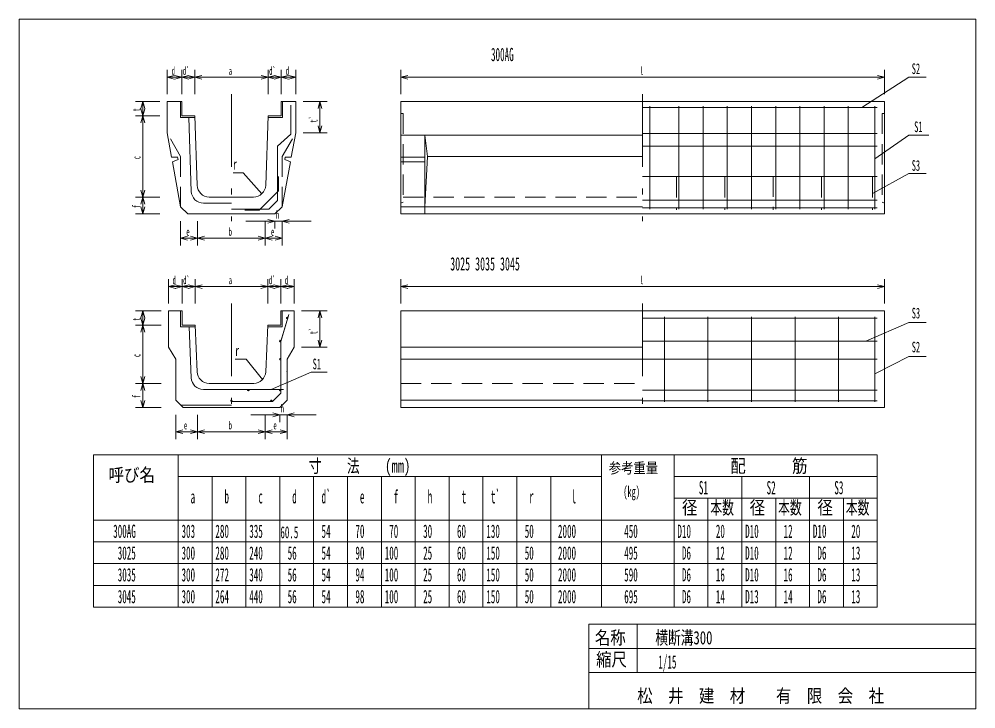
# Model space of a CAD drawing. Units: millimetres, scale not verified. Extents: x -28 to 3928, y 10 to 2860.
import ezdxf
from ezdxf.enums import TextEntityAlignment as Align

# ---------------------------------------------------------------- set-up
doc = ezdxf.new("R2010")
doc.units = ezdxf.units.MM
doc.header["$LTSCALE"] = 10
doc.linetypes.add('USER1', pattern=[50.5, 30, -9, 2.5, -9])
doc.linetypes.add('USER2', pattern=[12.6, 8.4, -4.2])
doc.layers.add('1', color=7, linetype='Continuous', lineweight=18)
doc.layers.add('128', color=7, linetype='Continuous', lineweight=18)
doc.styles.add('ＭＳ ゴシック', font='')
doc.styles.get('ＭＳ ゴシック').set_extended_font_data('MS Gothic')

msp = doc.modelspace()

# ---------------------------------------------------------------- linework, layer by layer
at = {"layer": '1'}
for p, q in [((-27.5, 10), (-27.5, 2860)), ((-27.5, 2860), (3927.5, 2860)), ((3927.5, 2860), (3927.5, 310)), ((584, 2650), (584, 2550)), ((644.5, 2650), (644.5, 2550)), ((644.5, 2650), (644.5, 2550)), ((698.5, 2650), (698.5, 2550)), ((698.5, 2650), (698.5, 2550)), ((1001.5, 2650), (1001.5, 2550)), ((1001.5, 2650), (1001.5, 2550)), ((1055.5, 2650), (1055.5, 2550)), ((1055.5, 2650), (1055.5, 2550)), ((1116, 2650), (1116, 2550)), ((1550, 2650), (1550, 2550)), ((3550, 2650), (3550, 2550)), ((584, 2620), (612.98, 2627.76)), ((644.5, 2620), (584, 2620)), ((584, 2620), (612.98, 2612.24)), ((644.5, 2620), (615.52, 2627.76)), ((644.5, 2620), (615.52, 2612.24)), ((644.5, 2620), (673.48, 2627.76)), ((698.5, 2620), (644.5, 2620)), ((644.5, 2620), (673.48, 2612.24)), ((698.5, 2620), (669.52, 2627.76)), ((698.5, 2620), (669.52, 2612.24)), ((698.5, 2620), (727.48, 2627.76)), ((698.5, 2620), (1001.5, 2620)), ((698.5, 2620), (727.48, 2612.24)), ((1001.5, 2620), (972.52, 2627.76)), ((1001.5, 2620), (972.52, 2612.24)), ((1001.5, 2620), (1030.48, 2627.76)), ((1001.5, 2620), (1055.5, 2620)), ((1001.5, 2620), (1030.48, 2612.24)), ((1055.5, 2620), (1026.52, 2627.76)), ((1055.5, 2620), (1026.52, 2612.24)), ((1055.5, 2620), (1084.48, 2627.76)), ((1055.5, 2620), (1116, 2620)), ((1055.5, 2620), (1084.48, 2612.24)), ((1116, 2620), (1087.02, 2627.76)), ((1116, 2620), (1087.02, 2612.24)), ((1550, 2620), (1578.98, 2627.76)), ((1550, 2620), (3550, 2620)), ((1550, 2620), (1578.98, 2612.24)), ((3456.12, 2495), (3650, 2620)), ((3550, 2620), (3521.02, 2627.76)), ((3550, 2620), (3521.02, 2612.24)), ((3650, 2620), (3722.5, 2620)), ((454, 2520), (554, 2520)), ((484, 2520), (476.24, 2491.02)), ((484, 2520), (484, 2460)), ((484, 2520), (491.76, 2491.02)), ((584, 2520), (639, 2520)), ((584, 2520), (584, 2390)), ((639, 2520), (639, 2454)), ((639, 2520), (644.5, 2520)), ((644.5, 2520), (644.5, 2460)), ((1055.5, 2460), (1055.5, 2520)), ((1055.5, 2520), (1116, 2520)), ((1061.5, 2520), (1061.5, 2454)), ((1096, 2505), (1096, 2385)), ((1116, 2520), (1116, 2390)), ((1246, 2520), (1146, 2520)), ((1216, 2520), (1208.24, 2491.02)), ((1216, 2520), (1216, 2390)), ((1216, 2520), (1223.76, 2491.02)), ((454, 2460), (554, 2460)), ((454, 2460), (554, 2460)), ((484, 2460), (476.24, 2488.98)), ((484, 2460), (476.24, 2431.02)), ((484, 2460), (491.76, 2488.98)), ((484, 2460), (484, 2125)), ((484, 2460), (491.76, 2431.02)), ((639, 2454), (698.5, 2454)), ((644.5, 2460), (698.5, 2460)), ((673.69, 2454), (684.19, 2148.28)), ((698.5, 2460), (708.34, 2173.28)), ((991.66, 2173.28), (1001.5, 2460)), ((1001.5, 2460), (1055.5, 2460)), ((1061.5, 2454), (1001.5, 2454)), ((1216, 2390), (1208.24, 2418.98)), ((1216, 2390), (1223.76, 2418.98)), ((1096, 2385), (1040, 2335)), ((1246, 2390), (1146, 2390)), ((3510, 2282.76), (3650, 2380)), ((3650, 2380), (3732.5, 2380)), ((1040, 2335), (1040, 2110)), ((640, 2085), (606.03, 2270)), ((1060, 2085), (1093.97, 2270)), ((898.01, 2225), (856.77, 2225)), ((975.11, 2137.82), (898.01, 2225)), ((3500, 2140), (3650, 2221.95)), ((3650, 2221.95), (3722.5, 2221.95)), ((1045, 2210), (1045, 2150)), ((484, 2125), (476.24, 2153.98)), ((484, 2125), (491.76, 2153.98)), ((1045, 2150), (965, 2070)), ((454, 2125), (554, 2125)), ((454, 2125), (554, 2125)), ((484, 2125), (476.24, 2096.02)), ((484, 2125), (484, 2055)), ((484, 2125), (491.76, 2096.02)), ((734.16, 2100), (850, 2100)), ((758.31, 2125), (941.69, 2125)), ((1005, 2075), (1040, 2110)), ((484, 2055), (476.24, 2083.98)), ((484, 2055), (491.76, 2083.98)), ((670, 2055), (640, 2085)), ((850, 2075), (1005, 2075)), ((905, 2070), (965, 2070)), ((950, 2070), (965, 2070)), ((1030, 2055), (1060, 2085)), ((454, 2055), (554, 2055)), ((640, 1925), (640, 2025)), ((850, 2055), (670, 2055)), ((710, 1925), (710, 2025)), ((710, 1925), (710, 2025)), ((850, 2055), (1030, 2055)), ((1180, 2025), (910, 2025)), ((990, 1925), (990, 2025)), ((990, 1925), (990, 2025)), ((1030, 2025), (1001.02, 2032.76)), ((1030, 2025), (1001.02, 2017.24)), ((1030, 1995), (1030, 2025)), ((1060, 2025), (1088.98, 2032.76)), ((1060, 1925), (1060, 2025)), ((1060, 1995), (1060, 2025)), ((1060, 2025), (1088.98, 2017.24)), ((640, 1955), (668.98, 1962.76)), ((710, 1955), (640, 1955)), ((640, 1955), (668.98, 1947.24)), ((710, 1955), (681.02, 1962.76)), ((710, 1955), (681.02, 1947.24)), ((710, 1955), (738.98, 1962.76)), ((710, 1955), (990, 1955)), ((710, 1955), (738.98, 1947.24)), ((990, 1955), (961.02, 1962.76)), ((990, 1955), (961.02, 1947.24)), ((990, 1955), (1018.98, 1962.76)), ((990, 1955), (1060, 1955)), ((990, 1955), (1018.98, 1947.24)), ((1060, 1955), (1031.02, 1962.76)), ((1060, 1955), (1031.02, 1947.24)), ((590, 1785), (590, 1685)), ((646, 1785), (646, 1685)), ((646, 1785), (646, 1685)), ((700, 1785), (700, 1685)), ((700, 1785), (700, 1685)), ((1000, 1785), (1000, 1685)), ((1000, 1785), (1000, 1685)), ((1054, 1785), (1054, 1685)), ((1054, 1785), (1054, 1685)), ((1110, 1785), (1110, 1685)), ((1550, 1785), (1550, 1685)), ((3550, 1785), (3550, 1685)), ((590, 1755), (618.98, 1762.76)), ((646, 1755), (590, 1755)), ((590, 1755), (618.98, 1747.24)), ((646, 1755), (617.02, 1762.76)), ((646, 1755), (617.02, 1747.24)), ((646, 1755), (674.98, 1762.76)), ((700, 1755), (646, 1755)), ((646, 1755), (674.98, 1747.24)), ((700, 1755), (671.02, 1762.76)), ((700, 1755), (671.02, 1747.24)), ((700, 1755), (728.98, 1762.76)), ((700, 1755), (1000, 1755)), ((700, 1755), (728.98, 1747.24)), ((1000, 1755), (971.02, 1762.76)), ((1000, 1755), (971.02, 1747.24)), ((1000, 1755), (1028.98, 1762.76)), ((1000, 1755), (1054, 1755)), ((1000, 1755), (1028.98, 1747.24)), ((1054, 1755), (1025.02, 1762.76)), ((1054, 1755), (1025.02, 1747.24)), ((1054, 1755), (1082.98, 1762.76)), ((1054, 1755), (1110, 1755)), ((1054, 1755), (1082.98, 1747.24)), ((1110, 1755), (1081.02, 1762.76)), ((1110, 1755), (1081.02, 1747.24)), ((1550, 1755), (1578.98, 1762.76)), ((3550, 1755), (1550, 1755)), ((1550, 1755), (1578.98, 1747.24)), ((3550, 1755), (3521.02, 1762.76)), ((3550, 1755), (3521.02, 1747.24)), ((454, 1655), (560, 1655)), ((484, 1655), (476.24, 1626.02)), ((484, 1595), (476.24, 1623.98)), ((484, 1655), (484, 1595)), ((484, 1655), (491.76, 1626.02)), ((484, 1595), (491.76, 1623.98)), ((590, 1655), (640, 1655)), ((590, 1655), (590, 1505)), ((640, 1655), (646, 1655)), ((640, 1655), (640, 1589)), ((646, 1655), (646, 1595)), ((1054, 1595), (1054, 1655)), ((1054, 1655), (1110, 1655)), ((1088, 1640), (1054.5, 1528.35)), ((1060, 1655), (1060, 1589)), ((1110, 1655), (1110, 1505)), ((1246, 1655), (1140, 1655)), ((1216, 1655), (1208.24, 1626.02)), ((1216, 1655), (1216, 1505)), ((1216, 1655), (1223.76, 1626.02)), ((1550, 1255), (1550, 1655)), ((3550, 1655), (3550, 1255)), ((454, 1595), (560, 1595)), ((454, 1595), (560, 1595)), ((484, 1595), (476.24, 1566.02)), ((484, 1595), (484, 1355)), ((484, 1595), (491.76, 1566.02)), ((640, 1589), (700.25, 1589)), ((646, 1595), (700, 1595)), ((675.23, 1589), (684.02, 1377.92)), ((700, 1595), (708, 1402.92)), ((992, 1402.92), (1000, 1595)), ((1000, 1595), (1054, 1595)), ((1060, 1589), (1000, 1589)), ((3472.5, 1530), (3650, 1606.64)), ((3650, 1606.64), (3722.5, 1606.64)), ((1246, 1505), (1140, 1505)), ((1216, 1505), (1208.24, 1533.98)), ((1216, 1505), (1223.76, 1533.98)), ((3510, 1394.39), (3650, 1465.93)), ((3650, 1465.93), (3722.5, 1465.93)), ((910.53, 1455), (865.72, 1455)), ((978.66, 1370.96), (910.53, 1455)), ((1015, 1330), (1180, 1401.38)), ((1180, 1401.38), (1246, 1401.38)), ((454, 1355), (560, 1355)), ((454, 1355), (560, 1355)), ((484, 1355), (476.24, 1383.98)), ((484, 1355), (476.24, 1326.02)), ((484, 1355), (491.76, 1383.98)), ((484, 1355), (484, 1255)), ((484, 1355), (491.76, 1326.02)), ((757.96, 1355), (942.04, 1355)), ((733.98, 1330), (850, 1330)), ((484, 1255), (476.24, 1283.98)), ((484, 1255), (491.76, 1283.98)), ((454, 1255), (560, 1255)), ((1050, 1225), (1021.02, 1232.76)), ((1080, 1225), (1108.98, 1232.76)), ((3550, 1255), (1550, 1255)), ((620, 1125), (620, 1225)), ((710, 1125), (710, 1225)), ((710, 1125), (710, 1225)), ((930, 1225), (1200, 1225)), ((990, 1125), (990, 1225)), ((990, 1125), (990, 1225)), ((1050, 1225), (1021.02, 1217.24)), ((1050, 1195), (1050, 1225)), ((1080, 1125), (1080, 1225)), ((1080, 1195), (1080, 1225)), ((1080, 1225), (1108.98, 1217.24)), ((620, 1155), (648.98, 1162.76)), ((710, 1155), (620, 1155)), ((620, 1155), (648.98, 1147.24)), ((710, 1155), (681.02, 1162.76)), ((710, 1155), (681.02, 1147.24)), ((710, 1155), (738.98, 1162.76)), ((710, 1155), (990, 1155)), ((710, 1155), (738.98, 1147.24)), ((990, 1155), (961.02, 1162.76)), ((990, 1155), (961.02, 1147.24)), ((990, 1155), (1018.98, 1162.76)), ((990, 1155), (1080, 1155)), ((990, 1155), (1018.98, 1147.24)), ((1080, 1155), (1051.02, 1162.76)), ((1080, 1155), (1051.02, 1147.24)), ((280, 1060), (280, 430)), ((280, 1060), (3520, 1060)), ((630, 1060), (630, 430)), ((2380, 1060), (2380, 430)), ((2680, 1060), (2680, 430)), ((3520, 1060), (3520, 430)), ((630, 970), (1750, 970)), ((770, 970), (770, 430)), ((910, 970), (910, 430)), ((1050, 970), (1050, 430)), ((1190, 970), (1190, 430)), ((1330, 970), (1330, 430)), ((1470, 970), (1470, 430)), ((1610, 970), (1610, 430)), ((1750, 970), (2380, 970)), ((1750, 430), (1750, 970)), ((1890, 970), (1890, 430)), ((2030, 970), (2030, 430)), ((2170, 970), (2170, 430)), ((2680, 970), (3240, 970)), ((2960, 970), (2960, 880)), ((3240, 970), (3240, 430)), ((3240, 970), (3520, 970)), ((2680, 880), (2750, 880)), ((2750, 880), (3240, 880)), ((2820, 880), (2820, 430)), ((2960, 880), (2960, 430)), ((3100, 880), (3100, 430)), ((3240, 880), (3520, 880)), ((3380, 880), (3380, 430)), ((280, 790), (1750, 790)), ((1750, 790), (2380, 790)), ((2380, 790), (2680, 790)), ((2680, 790), (3520, 790)), ((280, 700), (1750, 700)), ((1750, 700), (2380, 700)), ((2380, 700), (2680, 700)), ((2680, 700), (3520, 700)), ((280, 610), (1750, 610)), ((1750, 610), (2380, 610)), ((2380, 610), (2680, 610)), ((2680, 610), (3520, 610)), ((280, 520), (1750, 520)), ((1750, 520), (2380, 520)), ((2380, 520), (2680, 520)), ((2680, 520), (3520, 520)), ((280, 430), (3520, 430)), ((2327.5, 360), (3927.5, 360)), ((2327.5, 360), (2327.5, 160)), ((2527.5, 360), (2527.5, 160)), ((3927.5, 160), (3927.5, 310)), ((2727.5, 260), (2327.5, 260)), ((2727.5, 260), (3927.5, 260)), ((2327.5, 160), (2327.5, 10)), ((2327.5, 160), (3927.5, 160)), ((3927.5, 160), (3927.5, 10)), ((3927.5, 10), (-27.5, 10))]:
    msp.add_line(p, q, dxfattribs=at)
at = {"layer": '1', "linetype": 'USER1'}
for p, q in [((850, 2550), (850, 2025)), ((2550, 2550), (2550, 2025)), ((850, 1685), (850, 1225)), ((2550, 1685), (2550, 1225))]:
    msp.add_line(p, q, dxfattribs=at)
at = {"layer": '1'}
for centre, start, end in [((734.16, 2150), 181.9661, 270), ((758.31, 2175), 181.9661, 270), ((941.69, 2175), 270, 358.0339), ((757.96, 1405), 182.38594, 270), ((942.04, 1405), 270, 357.61406), ((733.98, 1380), 182.38594, 270)]:
    msp.add_arc(centre, 50, start, end, dxfattribs=at)
at = {"layer": '128'}
for p, q in [((584, 2520), (584, 2390)), ((1116, 2520), (1116, 2390)), ((1550, 2055), (1550, 2520)), ((1550, 2520), (2550, 2520)), ((2550, 2520), (3550, 2520)), ((2550, 2495), (3520, 2495)), ((2580, 2075), (2580, 2500)), ((2700, 2075), (2700, 2500)), ((2800, 2075), (2800, 2500)), ((2900, 2075), (2900, 2500)), ((3000, 2075), (3000, 2500)), ((3100, 2075), (3100, 2500)), ((3200, 2075), (3200, 2500)), ((3300, 2075), (3300, 2500)), ((3400, 2075), (3400, 2500)), ((3510, 2075), (3510, 2500)), ((3550, 2520), (3550, 2055)), ((584, 2390), (602.36, 2290)), ((1116, 2390), (1097.64, 2290)), ((1550, 2380), (2550, 2380)), ((1650, 2380), (1650, 2270)), ((1650, 2380), (1660, 2293)), ((2550, 2387.07), (3520, 2387.07)), ((2550, 2335), (3520, 2335)), ((602.36, 2290), (627.93, 2290)), ((629.61, 2280), (606.03, 2270)), ((627.78, 2290), (629.61, 2280)), ((1072.22, 2290), (1070.39, 2280)), ((1070.39, 2280), (1093.97, 2270)), ((1097.64, 2290), (1072.07, 2290)), ((1550, 2290), (1650, 2290)), ((1550, 2270), (1650, 2270)), ((1660, 2293), (1650, 2085)), ((1650, 2270), (1650, 2055)), ((2550, 2293), (1660, 2293)), ((2550, 2210), (3520, 2210)), ((2550, 2112.07), (3520, 2112.07)), ((1550, 2085), (2550, 2085)), ((2550, 2080), (3520, 2080)), ((2550, 2055), (1550, 2055)), ((2540, 2055), (2440, 2055)), ((2550, 2055), (3550, 2055)), ((1085, 1630), (1055, 1530)), ((2550, 1655), (1550, 1655)), ((2550, 1655), (3550, 1655)), ((2550, 1625), (3520, 1625)), ((2640, 1630), (2640, 1278)), ((2820, 1630), (2820, 1278)), ((3000, 1630), (3000, 1278)), ((3180, 1630), (3180, 1278)), ((3360, 1630), (3360, 1278)), ((3510, 1630), (3510, 1278)), ((3550, 1649), (3550, 1655)), ((590, 1505), (620, 1455)), ((1055, 1315), (1055, 1530)), ((1110, 1505), (1080, 1455)), ((1550, 1505), (2550, 1505)), ((2550, 1530), (3520, 1530)), ((620, 1285), (620, 1455)), ((1080, 1285), (1080, 1455)), ((1080, 1445), (1080, 1395)), ((1550, 1455), (2550, 1455)), ((2550.05, 1455), (3520.05, 1455)), ((1065, 1330), (850, 1330)), ((1020, 1280), (1055, 1315)), ((2550, 1327), (3520, 1327)), ((620, 1285), (650, 1255)), ((1020, 1280), (850, 1280)), ((1080, 1285), (1050, 1255)), ((1550, 1285), (2550, 1285)), ((2550, 1283), (3520, 1283)), ((850, 1265), (640, 1265)), ((650, 1255), (850, 1255)), ((1050, 1255), (850, 1255)), ((2540, 1255), (2440, 1255))]:
    msp.add_line(p, q, dxfattribs=at)
at = {"layer": '128', "linetype": 'USER2'}
for p, q in [((1550, 2470), (1560, 2470)), ((1560, 2470), (1560, 2104)), ((3540, 2470), (3540, 2104)), ((3540, 2470), (3550, 2470)), ((640, 2293), (584, 2390)), ((1060, 2293), (1116, 2390)), ((640, 2293), (640, 2085)), ((1060, 2293), (1060, 2085)), ((2690, 2207.65), (2690, 2072.7)), ((2890, 2207.65), (2890, 2072.7)), ((3090, 2210), (3090, 2072.7)), ((3290, 2207.65), (3290, 2072.7)), ((3500, 2207.65), (3500, 2072.7)), ((1560, 2104), (1550, 2100)), ((1560, 2125), (2550, 2125)), ((3540, 2104), (3550, 2100)), ((1550, 1355), (2550, 1355))]:
    msp.add_line(p, q, dxfattribs=at)
at = {"layer": '128'}
for centre, radius in [((1080.37, 1625), 3), ((1052, 1530), 3), ((1052, 1530), 3), ((1052, 1455), 3), ((1052, 1455), 3), ((1080, 1405), 0.5), ((1080, 1405), 0.25), ((920, 1327), 3), ((920, 1327), 3), ((1052, 1327), 3), ((1052, 1327), 3), ((850, 1283), 3), ((850, 1283), 3), ((1015, 1283), 3)]:
    msp.add_circle(centre, radius, dxfattribs=at)

# ---------------------------------------------------------------- texts
at = {"layer": '1', "style": 'ＭＳ ゴシック'}
for s, height, width, p in [('300AG', 54.99, 0.5, (1923.25, 2670)), ('d', 32.99, 0.5, (603, 2620)), ('d`', 32.99, 0.5, (649, 2620)), ('a', 32.99, 0.5, (838.75, 2620)), ('d`', 32.99, 0.5, (1006, 2620)), ('d', 32.99, 0.5, (1074.5, 2620)), ('l', 32.99, 0.5, (2538.75, 2620)), ('S2', 43.99, 0.5, (3662.5, 2620)), ('S1', 43.99, 0.5, (3672.5, 2380)), ('r', 43.99, 0.5, (856.77, 2225)), ('S3', 43.99, 0.5, (3662.5, 2220)), ('h', 32.99, 0.5, (1033.75, 2025)), ('e', 32.99, 0.5, (663.75, 1955)), ('b', 32.99, 0.5, (838.75, 1955)), ('e', 32.99, 0.5, (1013.75, 1955)), ('3025 3035 3045', 54.99, 0.55, (1754.5, 1805)), ('d', 32.99, 0.5, (606.75, 1755)), ('d`', 32.99, 0.5, (650.5, 1755)), ('a', 32.99, 0.5, (838.75, 1755)), ('d`', 32.99, 0.5, (1004.5, 1755)), ('d', 32.99, 0.5, (1070.75, 1755)), ('l', 32.99, 0.5, (2538.75, 1755)), ('S3', 43.99, 0.5, (3662.5, 1610)), ('S2', 43.99, 0.5, (3662.5, 1470)), ('r', 43.99, 0.5, (865.72, 1455)), ('S1', 43.99, 0.5, (1186, 1400)), ('h', 32.99, 0.5, (1053.75, 1225)), ('e', 32.99, 0.5, (653.75, 1155)), ('b', 32.99, 0.5, (838.75, 1155)), ('e', 32.99, 0.5, (1023.75, 1155)), ('寸\u3000\u3000法\u3000\u3000(mm)', 54.99, 0.7, (1170, 970)), ('参考重量', 43.99, 0.85, (2410, 970)), ('配\u3000\u3000\u3000筋', 54.99, 0.85, (2912.5, 970)), ('呼び名', 54.99, 0.85, (342.5, 932.5)), ('S1', 54.99, 0.5, (2782.5, 880)), ('S2', 54.99, 0.5, (3062.5, 880)), ('S3', 54.99, 0.5, (3342.5, 880)), ('b', 54.99, 0.5, (821.25, 842.5)), ('d', 54.99, 0.5, (1101.25, 842.5)), ('d`', 54.99, 0.5, (1222.5, 842.5)), ('f', 54.99, 0.5, (1521.25, 842.5)), ('h', 54.99, 0.5, (1661.25, 842.5)), ('t', 54.99, 0.5, (1801.25, 842.5)), ('t`', 54.99, 0.5, (1922.5, 842.5)), ('l', 54.99, 0.5, (2256.25, 842.5)), ('(kg)', 43.99, 0.5, (2470, 872.5)), ('a', 54.99, 0.5, (681.25, 842.5)), ('c', 54.99, 0.5, (961.25, 842.5)), ('e', 54.99, 0.5, (1381.25, 842.5)), ('r', 54.99, 0.5, (2081.25, 842.5)), ('径', 54.99, 0.85, (2712.5, 797.5)), ('本数', 54.99, 0.65, (2830, 797.5)), ('径', 54.99, 0.85, (2992.5, 797.5)), ('本数', 54.99, 0.65, (3110, 797.5)), ('径', 54.99, 0.85, (3272.5, 797.5)), ('本数', 54.99, 0.65, (3390, 797.5)), ('300AG', 54.99, 0.5, (361.25, 700)), ('303', 54.99, 0.5, (643.75, 700)), ('280', 54.99, 0.5, (783.75, 700)), ('335', 54.99, 0.5, (923.75, 700)), ('60.5', 49.49, 0.55, (1052.5, 700)), ('54', 54.99, 0.5, (1222.5, 700)), ('70', 54.99, 0.5, (1362.5, 700)), ('70', 54.99, 0.5, (1502.5, 700)), ('30', 54.99, 0.5, (1642.5, 700)), ('60', 54.99, 0.5, (1782.5, 700)), ('130', 54.99, 0.5, (1903.75, 700)), ('50', 54.99, 0.5, (2062.5, 700)), ('2000', 54.99, 0.5, (2200, 700)), ('450', 54.99, 0.5, (2473.75, 700)), ('D10', 54.99, 0.5, (2693.75, 700)), ('20', 54.99, 0.5, (2852.5, 700)), ('D10', 54.99, 0.5, (2973.75, 700)), ('12', 54.99, 0.5, (3132.5, 700)), ('D10', 54.99, 0.5, (3253.75, 700)), ('20', 54.99, 0.5, (3412.5, 700)), ('3025', 54.99, 0.5, (380, 610)), ('300', 54.99, 0.5, (643.75, 610)), ('280', 54.99, 0.5, (783.75, 610)), ('240', 54.99, 0.5, (923.75, 610)), ('56', 54.99, 0.5, (1082.5, 610)), ('54', 54.99, 0.5, (1222.5, 610)), ('90', 54.99, 0.5, (1362.5, 610)), ('100', 54.99, 0.5, (1483.75, 610)), ('25', 54.99, 0.5, (1642.5, 610)), ('60', 54.99, 0.5, (1782.5, 610)), ('150', 54.99, 0.5, (1903.75, 610)), ('50', 54.99, 0.5, (2062.5, 610)), ('2000', 54.99, 0.5, (2200, 610)), ('495', 54.99, 0.5, (2473.75, 610)), ('D6', 54.99, 0.5, (2712.5, 610)), ('12', 54.99, 0.5, (2852.5, 610)), ('D10', 54.99, 0.5, (2973.75, 610)), ('12', 54.99, 0.5, (3132.5, 610)), ('D6', 54.99, 0.5, (3272.5, 610)), ('13', 54.99, 0.5, (3412.5, 610)), ('3035', 54.99, 0.5, (380, 520)), ('300', 54.99, 0.5, (643.75, 520)), ('272', 54.99, 0.5, (783.75, 520)), ('340', 54.99, 0.5, (923.75, 520)), ('56', 54.99, 0.5, (1082.5, 520)), ('54', 54.99, 0.5, (1222.5, 520)), ('94', 54.99, 0.5, (1362.5, 520)), ('100', 54.99, 0.5, (1483.75, 520)), ('25', 54.99, 0.5, (1642.5, 520)), ('60', 54.99, 0.5, (1782.5, 520)), ('150', 54.99, 0.5, (1903.75, 520)), ('50', 54.99, 0.5, (2062.5, 520)), ('2000', 54.99, 0.5, (2200, 520)), ('590', 54.99, 0.5, (2473.75, 520)), ('D6', 54.99, 0.5, (2712.5, 520)), ('16', 54.99, 0.5, (2852.5, 520)), ('D10', 54.99, 0.5, (2973.75, 520)), ('16', 54.99, 0.5, (3132.5, 520)), ('D6', 54.99, 0.5, (3272.5, 520)), ('13', 54.99, 0.5, (3412.5, 520)), ('3045', 54.99, 0.5, (380, 430)), ('300', 54.99, 0.5, (643.75, 430)), ('264', 54.99, 0.5, (783.75, 430)), ('440', 54.99, 0.5, (923.75, 430)), ('56', 54.99, 0.5, (1082.5, 430)), ('54', 54.99, 0.5, (1222.5, 430)), ('98', 54.99, 0.5, (1362.5, 430)), ('100', 54.99, 0.5, (1483.75, 430)), ('25', 54.99, 0.5, (1642.5, 430)), ('60', 54.99, 0.5, (1782.5, 430)), ('150', 54.99, 0.5, (1903.75, 430)), ('50', 54.99, 0.5, (2062.5, 430)), ('2000', 54.99, 0.5, (2200, 430)), ('695', 54.99, 0.5, (2473.75, 430)), ('D6', 54.99, 0.5, (2712.5, 430)), ('14', 54.99, 0.5, (2852.5, 430)), ('D13', 54.99, 0.5, (2973.75, 430)), ('14', 54.99, 0.5, (3132.5, 430)), ('D6', 54.99, 0.5, (3272.5, 430)), ('13', 54.99, 0.5, (3412.5, 430)), ('名称', 54.99, 0.85, (2352.5, 260)), ('横断溝300', 54.99, 0.7, (2602.5, 260)), ('縮尺', 54.99, 0.85, (2357.5, 170)), ('1/15', 54.99, 0.5, (2614.82, 160)), ('松\u3000井\u3000建\u3000材\u3000\u3000有\u3000限\u3000会\u3000社', 54.99, 0.85, (2527.5, 20))]:
    msp.add_text(s, height=height, dxfattribs=dict(at, width=width)).set_placement(p, align=Align.BOTTOM_LEFT)
at = {"layer": '1', "style": 'ＭＳ ゴシック', "width": 0.5}
for s, p in [('t', (484, 2478.75)), ('t`', (1216, 2432.5)), ('c', (484, 2281.25)), ('f', (484, 2078.75)), ('t', (484, 1613.75)), ('t`', (1216, 1557.5)), ('c', (484, 1463.75)), ('f', (484, 1293.75))]:
    msp.add_text(s, height=32.99, rotation=90, dxfattribs=at).set_placement(p, align=Align.BOTTOM_LEFT)

doc.saveas('drawing.dxf')
